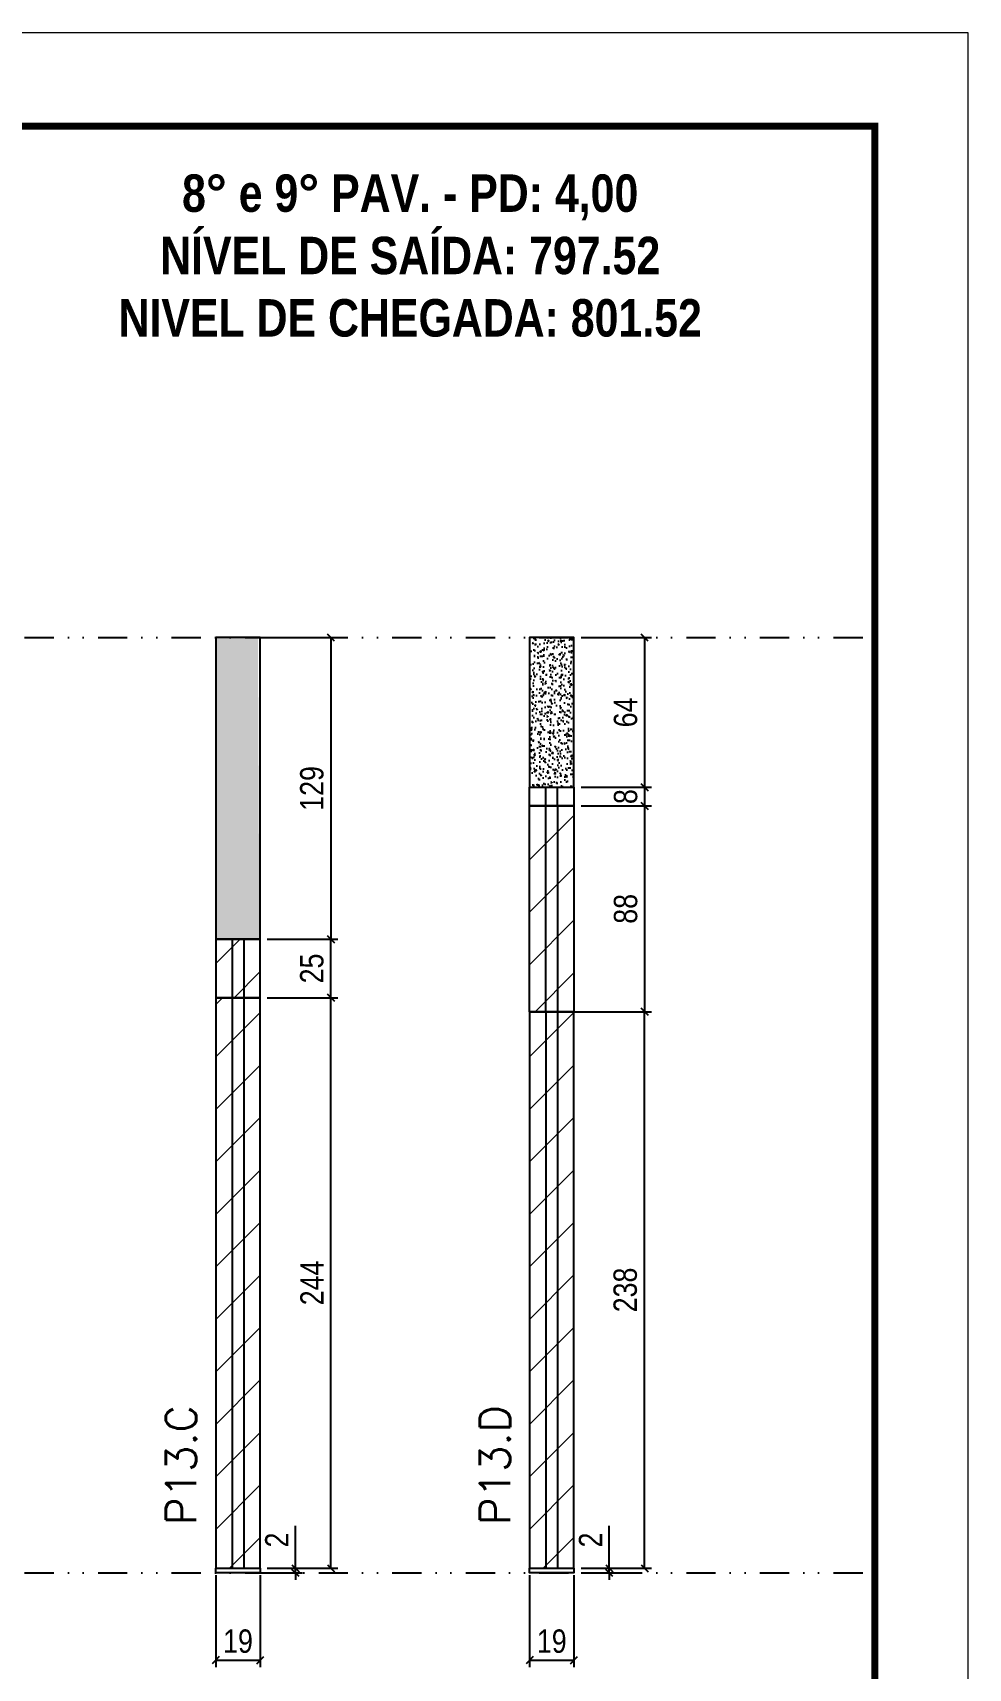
# Model space of a CAD drawing. Extents: x 28748 to 35002, y 14885 to 43501.
# Drawn here: x 33017 to 33417, y 30167 to 30866 of the extents above; entities that cross this region are included whole.
import ezdxf

# ---------------------------------------------------------------- set-up
doc = ezdxf.new("R2010")
doc.units = 0
doc.linetypes.add('DASHED', pattern=[0.75, 0.5, -0.25])
doc.linetypes.add('DIVIDE2', pattern=[0.625, 0.25, -0.125, 0, -0.125, 0, -0.125])
for name, color, linetype in [('COTA', 241, 'Continuous'), ('NOMENCLATURA', 7, 'Continuous'), ('Nível', 160, 'Continuous'), ('Painéis', 200, 'Continuous'), ('SARR_2.2x7', 40, 'Continuous')]:
    doc.layers.add(name, color=color, linetype=linetype)
for name, color, linetype, lineweight in [('Folhas', 255, 'Continuous', 9), ('Hachura', 251, 'Continuous', 9), ('SARRAFO DE PRESSAO', 251, 'DASHED', 9), ('Texto Seção', 7, 'Continuous', 15)]:
    doc.layers.add(name, color=color, linetype=linetype, lineweight=lineweight)
doc.styles.add('COTA TECNICA', font='techl___.ttf', dxfattribs={"height": 10})
doc.styles.add('COTA TECNICA-50', font='techl___.ttf', dxfattribs={"height": 10})
doc.styles.add('REGUA-120', font='ROMANS.shx', dxfattribs={"height": 15})
doc.styles.add('ROMANC', font='techb___.ttf', dxfattribs={"height": 2.5})
doc.dimstyles.new('COTA PAINEL-50', dxfattribs={"dimtxt": 10, "dimasz": 3, "dimexe": 3, "dimexo": 3, "dimgap": 3, "dimtad": 1, "dimdec": 1, "dimzin": 12, "dimdsep": 46, "dimtxsty": 'COTA TECNICA-50', "dimblk1": 'OBLIQUE', "dimblk2": 'OBLIQUE', "dimsah": 1, "dimcen": 0.9, "dimclrd": 4, "dimclre": 4, "dimclrt": 240, "dimadec": 1, "dimazin": 3, "dimtfac": 1, "dimtdec": 1, "dimtmove": 0, "dimatfit": 3, "dimfxl": 1, "dimtolj": 1, "dimtzin": 12, "dimarcsym": 0})
doc.dimstyles.new('PAINEL', dxfattribs={"dimtxt": 10, "dimasz": 3, "dimexe": 3, "dimexo": 3, "dimgap": 3, "dimtad": 1, "dimdec": 1, "dimzin": 12, "dimdsep": 46, "dimtxsty": 'COTA TECNICA', "dimblk1": 'OBLIQUE', "dimblk2": 'OBLIQUE', "dimsah": 1, "dimcen": 0.9, "dimclrd": 4, "dimclre": 4, "dimclrt": 240, "dimadec": 1, "dimazin": 3, "dimtfac": 1, "dimtdec": 1, "dimtmove": 0, "dimatfit": 3, "dimfxl": 1, "dimtolj": 1, "dimtzin": 12, "dimarcsym": 0})

# ---------------------------------------------------------------- blocks, each defined once
blk = doc.blocks.new('9999999999')
at = {"layer": 'Folhas'}
blk.add_lwpolyline([(98138.98, 34190.21), (99623.98, 34190.21), (99623.98, 35240.21), (98138.98, 35240.21)], close=True, dxfattribs=at)
at = {"layer": 'Folhas', "color": 30, "const_width": 3}
blk.add_lwpolyline([(98213.98, 34230.21), (99583.98, 34230.21), (99583.98, 35200.21), (98213.98, 35200.21)], close=True, dxfattribs=at)
blk = doc.blocks.new('_Oblique')
at = {"color": 0, "linetype": 'ByBlock', "lineweight": -2}
blk.add_line((-0.5, -0.5), (0.5, 0.5), dxfattribs=at)
blk = doc.blocks.new('*D885')
at = {"layer": 'COTA', "color": 4, "lineweight": -2, "transparency": 16777216}
for p, q in [((33095.03, 30206.7), (33095.03, 30167.36)), ((33114.03, 30206.7), (33114.03, 30167.36)), ((33095.03, 30170.36), (33114.03, 30170.36))]:
    blk.add_line(p, q, dxfattribs=at)
at = {"layer": 'Defpoints', "color": 0, "transparency": 16777216}
for p in [(33095.03, 30209.7), (33114.03, 30209.7), (33114.03, 30170.36)]:
    blk.add_point(p, dxfattribs=at)
at = {"layer": 'COTA', "color": 4, "lineweight": -2, "transparency": 16777216, "xscale": 3, "yscale": 3, "zscale": 3, "rotation": 180}
blk.add_blockref('_Oblique', (33095.03, 30170.36), dxfattribs=at)
at = {"layer": 'COTA', "color": 4, "lineweight": -2, "transparency": 16777216, "xscale": 3, "yscale": 3, "zscale": 3}
blk.add_blockref('_Oblique', (33114.03, 30170.36), dxfattribs=at)
at = {"layer": 'COTA', "color": 240, "transparency": 16777216, "insert": (33104.53, 30178.44), "char_height": 10, "attachment_point": 5, "style": 'COTA TECNICA'}
blk.add_mtext('\\A1;19', dxfattribs=at)
blk = doc.blocks.new('*D886')
at = {"layer": 'COTA', "color": 4, "lineweight": -2, "transparency": 16777216}
for p, q in [((33129.12, 30209.7), (33129.12, 30227.81)), ((33117.03, 30209.7), (33132.12, 30209.7)), ((33117.03, 30207.7), (33132.12, 30207.7)), ((33129.12, 30207.7), (33129.12, 30209.7)), ((33129.12, 30207.7), (33129.12, 30204.7))]:
    blk.add_line(p, q, dxfattribs=at)
at = {"layer": 'Defpoints', "color": 0, "transparency": 16777216}
for p in [(33114.03, 30209.7), (33114.03, 30207.7), (33129.12, 30209.7)]:
    blk.add_point(p, dxfattribs=at)
at = {"layer": 'COTA', "color": 4, "lineweight": -2, "transparency": 16777216, "xscale": 3, "yscale": 3, "zscale": 3}
for p, rotation in [((33129.12, 30209.7), 270), ((33129.12, 30207.7), 90)]:
    blk.add_blockref('_Oblique', p, dxfattribs=dict(at, rotation=rotation))
at = {"layer": 'COTA', "color": 240, "transparency": 16777216, "insert": (33121.12, 30221.76), "char_height": 10, "attachment_point": 5, "rotation": 90, "style": 'COTA TECNICA-50'}
blk.add_mtext('\\A1;2', dxfattribs=at)
blk = doc.blocks.new('*D1743')
at = {"layer": 'COTA', "color": 4, "linetype": 'ByBlock', "lineweight": -2, "transparency": 16777216}
for p, q in [((33117.03, 30607.7), (33147.24, 30607.7)), ((33144.24, 30607.7), (33144.24, 30478.7)), ((33117.03, 30478.7), (33147.24, 30478.7))]:
    blk.add_line(p, q, dxfattribs=at)
at = {"layer": 'Defpoints', "color": 0, "linetype": 'ByBlock', "transparency": 16777216}
for p in [(33114.03, 30607.7), (33114.03, 30478.7), (33144.24, 30478.7)]:
    blk.add_point(p, dxfattribs=at)
at = {"layer": 'COTA', "color": 4, "linetype": 'ByBlock', "lineweight": -2, "transparency": 16777216, "xscale": 3, "yscale": 3, "zscale": 3}
for p, rotation in [((33144.24, 30607.7), 90), ((33144.24, 30478.7), 270)]:
    blk.add_blockref('_Oblique', p, dxfattribs=dict(at, rotation=rotation))
at = {"layer": 'COTA', "color": 240, "linetype": 'ByBlock', "transparency": 16777216, "insert": (33136.15, 30543.2), "char_height": 10, "attachment_point": 5, "rotation": 90, "style": 'COTA TECNICA'}
blk.add_mtext('\\A1;129', dxfattribs=at)
blk = doc.blocks.new('*D1744')
at = {"layer": 'COTA', "color": 4, "linetype": 'ByBlock', "lineweight": -2, "transparency": 16777216}
for p, q in [((33117.03, 30453.7), (33147.24, 30453.7)), ((33144.24, 30209.7), (33144.24, 30453.7)), ((33117.03, 30209.7), (33147.24, 30209.7))]:
    blk.add_line(p, q, dxfattribs=at)
at = {"layer": 'Defpoints', "color": 0, "linetype": 'ByBlock', "transparency": 16777216}
for p in [(33114.03, 30453.7), (33144.24, 30453.7), (33114.03, 30209.7)]:
    blk.add_point(p, dxfattribs=at)
at = {"layer": 'COTA', "color": 4, "linetype": 'ByBlock', "lineweight": -2, "transparency": 16777216, "xscale": 3, "yscale": 3, "zscale": 3}
for p, rotation in [((33144.24, 30453.7), 90), ((33144.24, 30209.7), 270)]:
    blk.add_blockref('_Oblique', p, dxfattribs=dict(at, rotation=rotation))
at = {"layer": 'COTA', "color": 240, "linetype": 'ByBlock', "transparency": 16777216, "insert": (33136.17, 30331.7), "char_height": 10, "attachment_point": 5, "rotation": 90, "style": 'COTA TECNICA'}
blk.add_mtext('\\A1;244', dxfattribs=at)
blk = doc.blocks.new('*D1745')
at = {"layer": 'COTA', "color": 4, "linetype": 'ByBlock', "lineweight": -2, "transparency": 16777216}
for p, q in [((33117.03, 30478.7), (33147.24, 30478.7)), ((33144.24, 30453.7), (33144.24, 30478.7)), ((33117.03, 30453.7), (33147.24, 30453.7))]:
    blk.add_line(p, q, dxfattribs=at)
at = {"layer": 'Defpoints', "color": 0, "linetype": 'ByBlock', "transparency": 16777216}
for p in [(33114.03, 30478.7), (33144.24, 30478.7), (33114.03, 30453.7)]:
    blk.add_point(p, dxfattribs=at)
at = {"layer": 'COTA', "color": 4, "linetype": 'ByBlock', "lineweight": -2, "transparency": 16777216, "xscale": 3, "yscale": 3, "zscale": 3}
for p, rotation in [((33144.24, 30478.7), 90), ((33144.24, 30453.7), 270)]:
    blk.add_blockref('_Oblique', p, dxfattribs=dict(at, rotation=rotation))
at = {"layer": 'COTA', "color": 240, "linetype": 'ByBlock', "transparency": 16777216, "insert": (33136.13, 30466.2), "char_height": 10, "attachment_point": 5, "rotation": 90, "style": 'COTA TECNICA'}
blk.add_mtext('\\A1;25', dxfattribs=at)
blk = doc.blocks.new('*D2127')
at = {"layer": 'COTA', "color": 4, "lineweight": -2, "transparency": 16777216}
for p, q in [((33229.22, 30206.7), (33229.22, 30167.36)), ((33248.22, 30206.7), (33248.22, 30167.36)), ((33229.22, 30170.36), (33248.22, 30170.36))]:
    blk.add_line(p, q, dxfattribs=at)
at = {"layer": 'Defpoints', "color": 0, "transparency": 16777216}
for p in [(33229.22, 30209.7), (33248.22, 30209.7), (33248.22, 30170.36)]:
    blk.add_point(p, dxfattribs=at)
at = {"layer": 'COTA', "color": 4, "lineweight": -2, "transparency": 16777216, "xscale": 3, "yscale": 3, "zscale": 3, "rotation": 180}
blk.add_blockref('_Oblique', (33229.22, 30170.36), dxfattribs=at)
at = {"layer": 'COTA', "color": 4, "lineweight": -2, "transparency": 16777216, "xscale": 3, "yscale": 3, "zscale": 3}
blk.add_blockref('_Oblique', (33248.22, 30170.36), dxfattribs=at)
at = {"layer": 'COTA', "color": 240, "transparency": 16777216, "insert": (33238.72, 30178.44), "char_height": 10, "attachment_point": 5, "style": 'COTA TECNICA'}
blk.add_mtext('\\A1;19', dxfattribs=at)
blk = doc.blocks.new('*D2128')
at = {"layer": 'COTA', "color": 4, "lineweight": -2, "transparency": 16777216}
for p, q in [((33263.31, 30209.7), (33263.31, 30227.81)), ((33251.22, 30209.7), (33266.31, 30209.7)), ((33251.22, 30207.7), (33266.31, 30207.7)), ((33263.31, 30207.7), (33263.31, 30209.7)), ((33263.31, 30207.7), (33263.31, 30204.7))]:
    blk.add_line(p, q, dxfattribs=at)
at = {"layer": 'Defpoints', "color": 0, "transparency": 16777216}
for p in [(33248.22, 30209.7), (33248.22, 30207.7), (33263.31, 30209.7)]:
    blk.add_point(p, dxfattribs=at)
at = {"layer": 'COTA', "color": 4, "lineweight": -2, "transparency": 16777216, "xscale": 3, "yscale": 3, "zscale": 3}
for p, rotation in [((33263.31, 30209.7), 270), ((33263.31, 30207.7), 90)]:
    blk.add_blockref('_Oblique', p, dxfattribs=dict(at, rotation=rotation))
at = {"layer": 'COTA', "color": 240, "transparency": 16777216, "insert": (33255.31, 30221.76), "char_height": 10, "attachment_point": 5, "rotation": 90, "style": 'COTA TECNICA-50'}
blk.add_mtext('\\A1;2', dxfattribs=at)
blk = doc.blocks.new('*D2129')
at = {"layer": 'COTA', "color": 4, "linetype": 'ByBlock', "lineweight": -2, "transparency": 16777216}
for p, q in [((33251.22, 30607.7), (33281.42, 30607.7)), ((33278.42, 30607.7), (33278.42, 30543.7)), ((33251.22, 30543.7), (33281.42, 30543.7))]:
    blk.add_line(p, q, dxfattribs=at)
at = {"layer": 'Defpoints', "color": 0, "linetype": 'ByBlock', "transparency": 16777216}
for p in [(33248.22, 30607.7), (33248.22, 30543.7), (33278.42, 30543.7)]:
    blk.add_point(p, dxfattribs=at)
at = {"layer": 'COTA', "color": 4, "linetype": 'ByBlock', "lineweight": -2, "transparency": 16777216, "xscale": 3, "yscale": 3, "zscale": 3}
for p, rotation in [((33278.42, 30607.7), 90), ((33278.42, 30543.7), 270)]:
    blk.add_blockref('_Oblique', p, dxfattribs=dict(at, rotation=rotation))
at = {"layer": 'COTA', "color": 240, "linetype": 'ByBlock', "transparency": 16777216, "insert": (33270.32, 30575.7), "char_height": 10, "attachment_point": 5, "rotation": 90, "style": 'COTA TECNICA'}
blk.add_mtext('\\A1;64', dxfattribs=at)
blk = doc.blocks.new('*D2130')
at = {"layer": 'COTA', "color": 4, "linetype": 'ByBlock', "lineweight": -2, "transparency": 16777216}
for p, q in [((33232.22, 30447.7), (33281.42, 30447.7)), ((33278.42, 30209.7), (33278.42, 30447.7)), ((33251.22, 30209.7), (33281.42, 30209.7))]:
    blk.add_line(p, q, dxfattribs=at)
at = {"layer": 'Defpoints', "color": 0, "linetype": 'ByBlock', "transparency": 16777216}
for p in [(33229.22, 30447.7), (33278.42, 30447.7), (33248.22, 30209.7)]:
    blk.add_point(p, dxfattribs=at)
at = {"layer": 'COTA', "color": 4, "linetype": 'ByBlock', "lineweight": -2, "transparency": 16777216, "xscale": 3, "yscale": 3, "zscale": 3}
for p, rotation in [((33278.42, 30447.7), 90), ((33278.42, 30209.7), 270)]:
    blk.add_blockref('_Oblique', p, dxfattribs=dict(at, rotation=rotation))
at = {"layer": 'COTA', "color": 240, "linetype": 'ByBlock', "transparency": 16777216, "insert": (33270.18, 30328.7), "char_height": 10, "attachment_point": 5, "rotation": 90, "style": 'COTA TECNICA'}
blk.add_mtext('\\A1;238', dxfattribs=at)
blk = doc.blocks.new('*D2306')
at = {"layer": 'COTA', "color": 4, "lineweight": -2, "transparency": 16777216}
for p, q in [((33251.22, 30535.7), (33281.42, 30535.7)), ((33278.42, 30535.7), (33278.42, 30447.7)), ((33251.22, 30447.7), (33281.42, 30447.7))]:
    blk.add_line(p, q, dxfattribs=at)
at = {"layer": 'Defpoints', "color": 0, "transparency": 16777216}
for p in [(33248.22, 30535.7), (33248.22, 30447.7), (33278.42, 30447.7)]:
    blk.add_point(p, dxfattribs=at)
at = {"layer": 'COTA', "color": 4, "lineweight": -2, "transparency": 16777216, "xscale": 3, "yscale": 3, "zscale": 3}
for p, rotation in [((33278.42, 30535.7), 90), ((33278.42, 30447.7), 270)]:
    blk.add_blockref('_Oblique', p, dxfattribs=dict(at, rotation=rotation))
at = {"layer": 'COTA', "color": 240, "transparency": 16777216, "insert": (33270.33, 30491.7), "char_height": 10, "attachment_point": 5, "rotation": 90, "style": 'COTA TECNICA'}
blk.add_mtext('\\A1;88', dxfattribs=at)
blk = doc.blocks.new('*D2627')
at = {"layer": 'COTA', "color": 4, "lineweight": -2, "transparency": 16777216}
for p, q in [((33251.22, 30543.7), (33281.42, 30543.7)), ((33278.42, 30543.7), (33278.42, 30535.7)), ((33251.22, 30535.7), (33281.42, 30535.7))]:
    blk.add_line(p, q, dxfattribs=at)
at = {"layer": 'Defpoints', "color": 0, "transparency": 16777216}
for p in [(33248.22, 30543.7), (33248.22, 30535.7), (33278.42, 30535.7)]:
    blk.add_point(p, dxfattribs=at)
at = {"layer": 'COTA', "color": 4, "lineweight": -2, "transparency": 16777216, "xscale": 3, "yscale": 3, "zscale": 3}
for p, rotation in [((33278.42, 30543.7), 90), ((33278.42, 30535.7), 270)]:
    blk.add_blockref('_Oblique', p, dxfattribs=dict(at, rotation=rotation))
at = {"layer": 'COTA', "color": 240, "transparency": 16777216, "insert": (33270.33, 30539.7), "char_height": 10, "attachment_point": 5, "rotation": 90, "style": 'COTA TECNICA'}
blk.add_mtext('\\A1;8', dxfattribs=at)

msp = doc.modelspace()

# ---------------------------------------------------------------- hatches: boundary and pattern name
at = {"layer": 'COTA', "linetype": 'ByBlock'}
h = msp.add_hatch(dxfattribs=at)
h.set_pattern_fill('AR-CONC', color=256, scale=0.03)
h.set_pattern_definition([(50, (-98636.0674, 2533.6637), (5.46554007, -0.47817257), [0.5715, -6.2865]), (355, (-98636.0674, 2533.6637), (-1.05730264, 5.73170536), [0.4572, -5.02921753]), (100.4514447, (-98635.612, 2533.624), (4.40823741, 5.25353256), [0.48570026, -5.34270734]), (46.1842, (-98636.0674, 2535.188), (8.13237123, -1.26126984), [0.85725, -9.42975]), (96.6355576, (-98635.39, 2535.0826), (7.122124, 7.42278374), [0.7285507, -8.01406824]), (351.184151, (-98636.067, 2535.188), (7.122124, 7.42278374), [0.685799, -7.54379196]), (21, (-98635.3054, 2534.8067), (4.54843174, -3.06795595), [0.5715, -6.2865]), (326, (-98635.3054, 2534.8067), (1.85406085, 5.52563898), [0.4572, -5.0292]), (71.451445, (-98634.9263, 2534.551), (6.40249258, 2.45768307), [0.48570026, -5.34269813]), (37.5, (-98636.0674, 2533.6637), (0.092658098, 2.536651166), [0, -4.96824, 0, -5.1054, 0, -5.04825]), (7.5, (-98636.0674, 2533.6637), (2.004589875, 3.005417245), [0, -2.91084, 0, -4.85394, 0, -1.92405]), (327.5, (-98637.7666, 2533.6637), (4.067717855, -0.17186232), [0, -1.905, 0, -5.9436, 0, -7.8867]), (317.5, (-98638.5286, 2533.6637), (4.44387544, 0.76279473), [0, -2.4765, 0, -3.94716, 0, -5.6007])])
h.paths.add_polyline_path([(33095.41, 30478.7), (33113.66, 30478.7), (33113.03, 30607.7), (33094.78, 30607.7)])
h = msp.add_hatch(dxfattribs=at)
h.set_pattern_fill('AR-CONC', color=256, scale=0.03)
h.set_pattern_definition([(50, (-98501.8854, 2561.6637), (5.46554007, -0.47817257), [0.5715, -6.2865]), (355, (-98501.8854, 2561.6637), (-1.05730264, 5.73170536), [0.4572, -5.02921753]), (100.4514447, (-98501.43, 2561.624), (4.40823741, 5.25353256), [0.48570026, -5.34270734]), (46.1842, (-98501.8854, 2563.188), (8.13237123, -1.26126984), [0.85725, -9.42975]), (96.6355576, (-98501.208, 2563.0826), (7.122124, 7.42278374), [0.7285507, -8.01406824]), (351.184151, (-98501.8854, 2563.188), (7.122124, 7.42278374), [0.685799, -7.54379196]), (21, (-98501.1234, 2562.8067), (4.54843174, -3.06795595), [0.5715, -6.2865]), (326, (-98501.1234, 2562.8067), (1.85406085, 5.52563898), [0.4572, -5.0292]), (71.451445, (-98500.7444, 2562.551), (6.40249258, 2.45768307), [0.48570026, -5.34269813]), (37.5, (-98501.8854, 2561.6637), (0.092658098, 2.536651166), [0, -4.96824, 0, -5.1054, 0, -5.04825]), (7.5, (-98501.8854, 2561.6637), (2.004589875, 3.005417245), [0, -2.91084, 0, -4.85394, 0, -1.92405]), (327.5, (-98503.5847, 2561.6637), (4.067717855, -0.17186232), [0, -1.905, 0, -5.9436, 0, -7.8867]), (317.5, (-98504.3467, 2561.6637), (4.44387544, 0.76279473), [0, -2.4765, 0, -3.94716, 0, -5.6007])])
h.paths.add_polyline_path([(33229.59, 30543.7), (33247.84, 30543.7), (33247.84, 30607.7), (33229.59, 30607.7)])
at = {"layer": 'Hachura'}
h = msp.add_hatch(dxfattribs=at)
h.set_pattern_fill('ANSI31', color=256, scale=5)
h.paths.add_polyline_path([(33248.22, 30535.7), (33229.22, 30535.7), (33229.22, 30447.7), (33248.22, 30447.7)])
h = msp.add_hatch(dxfattribs=at)
h.set_pattern_fill('ANSI31', color=256, scale=5)
h.paths.add_polyline_path([(33114.03, 30478.7), (33095.03, 30478.7), (33095.03, 30453.7), (33114.03, 30453.7)])
at = {"layer": 'Hachura', "linetype": 'ByBlock'}
h = msp.add_hatch(dxfattribs=at)
h.set_pattern_fill('ANSI31', color=256, scale=5)
h.set_pattern_definition([(45, (-100190.879, -2076.637), (-11.2253202, 11.2253202), [])])
h.paths.add_polyline_path([(33114.03, 30453.7), (33095.03, 30453.7), (33095.03, 30209.7), (33114.03, 30209.7)])
h = msp.add_hatch(dxfattribs=at)
h.set_pattern_fill('ANSI31', color=256, scale=5)
h.set_pattern_definition([(45, (-100056.697, -2076.637), (-11.2253202, 11.2253202), [])])
h.paths.add_polyline_path([(33248.22, 30447.7), (33229.22, 30447.7), (33229.22, 30209.7), (33248.22, 30209.7)])

# ---------------------------------------------------------------- linework, layer by layer
at = {"layer": 'COTA', "linetype": 'ByBlock'}
for points in [[(33095.03, 30478.7), (33114.03, 30478.7), (33114.03, 30607.7), (33095.03, 30607.7)], [(33229.22, 30543.7), (33248.22, 30543.7), (33248.22, 30607.7), (33229.22, 30607.7)]]:
    msp.add_lwpolyline(points, close=True, dxfattribs=at)
at = {"layer": 'Nível', "color": 4, "linetype": 'DIVIDE2', "ltscale": 50}
for p, q in [((32006.84, 30607.7), (33376.84, 30607.7)), ((32006.84, 30207.7), (33376.84, 30207.7))]:
    msp.add_line(p, q, dxfattribs=at)
at = {"layer": 'Painéis'}
for p, q in [((33229.22, 30535.7), (33248.22, 30535.7)), ((33229.22, 30447.7), (33229.22, 30535.7)), ((33248.22, 30535.7), (33248.22, 30447.7)), ((33095.03, 30478.7), (33114.03, 30478.7)), ((33114.03, 30478.7), (33095.03, 30478.7)), ((33229.22, 30447.7), (33248.22, 30447.7)), ((33248.22, 30447.7), (33229.22, 30447.7))]:
    msp.add_line(p, q, dxfattribs=at)
for points in [[(33229.22, 30543.7), (33248.22, 30543.7), (33248.22, 30535.7), (33229.22, 30535.7)], [(33095.03, 30453.7), (33114.03, 30453.7), (33114.03, 30478.7), (33095.03, 30478.7)], [(33095.03, 30209.7), (33114.03, 30209.7), (33114.03, 30453.7), (33095.03, 30453.7)], [(33229.22, 30209.7), (33248.22, 30209.7), (33248.22, 30447.7), (33229.22, 30447.7)], [(33095.03, 30209.7), (33114.03, 30209.7), (33114.03, 30207.7), (33095.03, 30207.7)], [(33229.22, 30209.7), (33248.22, 30209.7), (33248.22, 30207.7), (33229.22, 30207.7)]]:
    msp.add_lwpolyline(points, close=True, dxfattribs=at)
for points in [[(33248.22, 30447.7), (33229.22, 30447.7)], [(33229.22, 30447.7), (33248.22, 30447.7)]]:
    msp.add_lwpolyline(points, dxfattribs=at)
at = {"layer": 'SARR_2.2x7'}
for p, q in [((33236.22, 30535.7), (33236.22, 30543.7)), ((33241.22, 30535.7), (33241.22, 30543.7)), ((33236.22, 30447.7), (33236.22, 30535.7)), ((33241.22, 30535.7), (33241.22, 30447.7)), ((33102.03, 30478.7), (33102.03, 30209.7)), ((33107.03, 30478.7), (33107.03, 30209.7)), ((33236.22, 30447.7), (33236.22, 30209.7)), ((33241.22, 30447.7), (33241.22, 30209.7))]:
    msp.add_line(p, q, dxfattribs=at)

# ---------------------------------------------------------------- block references
at = {"layer": 'SARRAFO DE PRESSAO', "color": 6, "linetype": 'ByBlock'}
msp.add_blockref('9999999999', (-66207.14, -4373.79), dxfattribs=at)

# ---------------------------------------------------------------- texts
at = {"layer": 'NOMENCLATURA', "color": 2, "insert": (33178.17, 30832.48), "char_height": 16, "attachment_point": 2, "style": 'ROMANC'}
msp.add_mtext_dynamic_manual_height_columns('\\P8° e 9° PAV. - PD: 4,00\\PNÍVEL DE SAÍDA: 797.52\\PNIVEL DE CHEGADA: 801.52', width=300.2766, gutter_width=1, heights=[0], dxfattribs=at)
at = {"layer": 'Texto Seção', "char_height": 13, "width": 285.3299, "attachment_point": 7, "rotation": 90, "style": 'REGUA-120'}
for s, insert in [('P13.C', (33086.7, 30228.17)), ('P13.D', (33220.89, 30228.17))]:
    msp.add_mtext(s, dxfattribs=dict(at, insert=insert))

# ---------------------------------------------------------------- dimensions: what is measured, and where the dimension line sits
at = {"layer": 'COTA', "linetype": 'ByBlock'}
for base, p1, p2, picture, middle in [((33144.24, 30478.7), (33114.03, 30607.7), (33114.03, 30478.7), '*D1743', (33136.15, 30543.2)), ((33278.42, 30543.7), (33248.22, 30607.7), (33248.22, 30543.7), '*D2129', (33270.32, 30575.7)), ((33144.24, 30453.7), (33114.03, 30209.7), (33114.03, 30453.7), '*D1744', (33136.17, 30331.7)), ((33278.42, 30447.7), (33248.22, 30209.7), (33229.22, 30447.7), '*D2130', (33270.18, 30328.7))]:
    dim = msp.add_linear_dim(base=base, p1=p1, p2=p2, angle=90, dimstyle='PAINEL', dxfattribs=at)
    dim.commit()
    dim.dimension.update_dxf_attribs({"geometry": picture, "text_midpoint": middle})
at = {"layer": 'COTA'}
for base, p1, p2, dimstyle, picture, middle in [((33278.42, 30535.7), (33248.22, 30543.7), (33248.22, 30535.7), 'PAINEL', '*D2627', (33278.42, 30539.7)), ((33129.12, 30209.7), (33114.03, 30207.7), (33114.03, 30209.7), 'COTA PAINEL-50', '*D886', (33129.12, 30221.76)), ((33263.31, 30209.7), (33248.22, 30207.7), (33248.22, 30209.7), 'COTA PAINEL-50', '*D2128', (33263.31, 30221.76))]:
    dim = msp.add_linear_dim(base=base, p1=p1, p2=p2, angle=90, dimstyle=dimstyle, dxfattribs=at)
    dim.commit()
    dim.dimension.update_dxf_attribs({"geometry": picture, "text_midpoint": middle, "dimtype": 160})
dim = msp.add_linear_dim(base=(33278.42, 30447.7), p1=(33248.22, 30535.7), p2=(33248.22, 30447.7), angle=90, dimstyle='PAINEL', dxfattribs=at)
dim.commit()
dim.dimension.update_dxf_attribs({"geometry": '*D2306', "text_midpoint": (33270.33, 30491.7)})
at = {"layer": 'COTA', "linetype": 'ByBlock'}
dim = msp.add_linear_dim(base=(33144.24, 30478.7), p1=(33114.03, 30453.7), p2=(33114.03, 30478.7), angle=90, dimstyle='PAINEL', override={"dimtmove": 1}, dxfattribs=at)
dim.commit()
dim.dimension.update_dxf_attribs({"geometry": '*D1745', "text_midpoint": (33144.24, 30466.2), "dimtype": 160})
at = {"layer": 'COTA'}
for base, p1, p2, picture, middle in [((33114.03, 30170.36), (33095.03, 30209.7), (33114.03, 30209.7), '*D885', (33104.53, 30178.44)), ((33248.22, 30170.36), (33229.22, 30209.7), (33248.22, 30209.7), '*D2127', (33238.72, 30178.44))]:
    dim = msp.add_linear_dim(base=base, p1=p1, p2=p2, dimstyle='PAINEL', override={"dimarcsym": 2}, dxfattribs=at)
    dim.commit()
    dim.dimension.update_dxf_attribs({"geometry": picture, "text_midpoint": middle})

doc.saveas('drawing.dxf')
